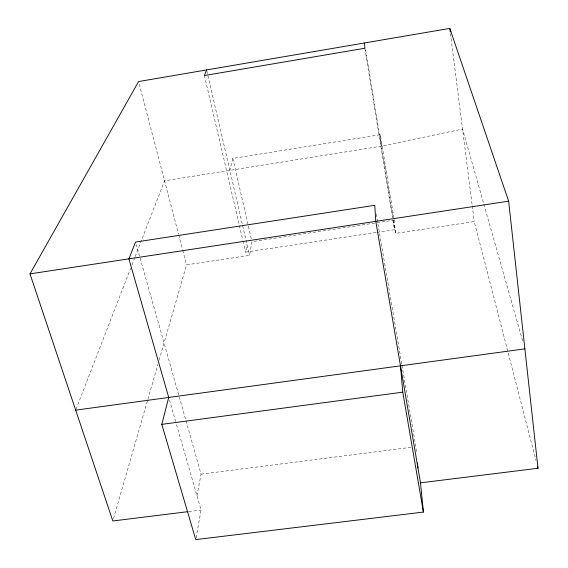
<?xml version="1.0" encoding="UTF-8"?>
<svg xmlns="http://www.w3.org/2000/svg" width="568" height="568" viewBox="0 0 568 568"><rect width="100%" height="100%" fill="white"/><g stroke="black" fill="none" stroke-linecap="round" stroke-linejoin="round"><path stroke-width="0.43" stroke-dasharray="2.84 2.13" d="M159.118 360.147L186.545 264.844L249.537 255.373L251.944 241.705L394.227 220.114L380.34 134.694L232.866 158.422L229.855 170.372M196.066 537.86L201.086 510.036L175.789 422.024M376.073 232.504L245.568 252.178L247.002 244.41M196.982 495.743L201.065 474.152L136.284 244.616M113.564 518.421L147.609 400.142M147.85 399.29L157.897 364.4M75.998 409.322L130.668 268.245M131.946 264.944L134.822 257.524M135.141 256.693L164.557 180.794L381.341 146.182L462.544 129.035L523.185 342.894M376.953 232.369L394.469 229.735L393.723 222.173M393.439 220.427L395.555 233.42L474.245 221.591L536.014 460.556M201.065 474.152L411.452 447.264M188.853 511.548L201.086 510.036M169.456 399.993L175.547 421.179M139.252 84.114L178.466 233.966M178.693 234.825L182.506 249.402M182.733 250.261L186.545 264.844M204.402 75.544L242.756 240.115M242.962 240.974L245.568 252.178M206.787 70.794L249.537 255.373M232.866 158.422L251.347 239.128M376.257 214.065L401.86 364.493M402.009 365.366L415.854 446.704L416.443 452.668M365.664 49.963L392.871 216.933M364.862 48.237L394.469 229.735M450.474 33.654L472.15 205.005M472.256 205.872L474.245 221.591M394.227 220.114L395.555 233.42M380.34 134.694L381.341 146.182"/><path stroke-width="0.85" d="M161.788 424.36L168.724 397.451L128.886 258.859L135.56 242.06L374.766 205.318L375.782 221.35L420.49 482.835L423.409 512.08L195.754 539.6L161.788 424.36L402.776 392.154L400.483 365.835M206.589 69.935L204.402 75.544L364.862 48.237L364.528 42.962M187.98 511.654L112.833 520.977L29.997 273.875L138.585 81.543L449.813 28.4L508.644 201.171L538.002 468.266L420.49 482.835M29.997 273.875L508.644 201.171M75.679 410.146L524.882 348.858M537.562 466.555L538.002 468.266M402.776 392.154L423.409 512.08M449.813 28.4L450.254 31.9M417.445 462.892L417.949 468.004"/></g></svg>
